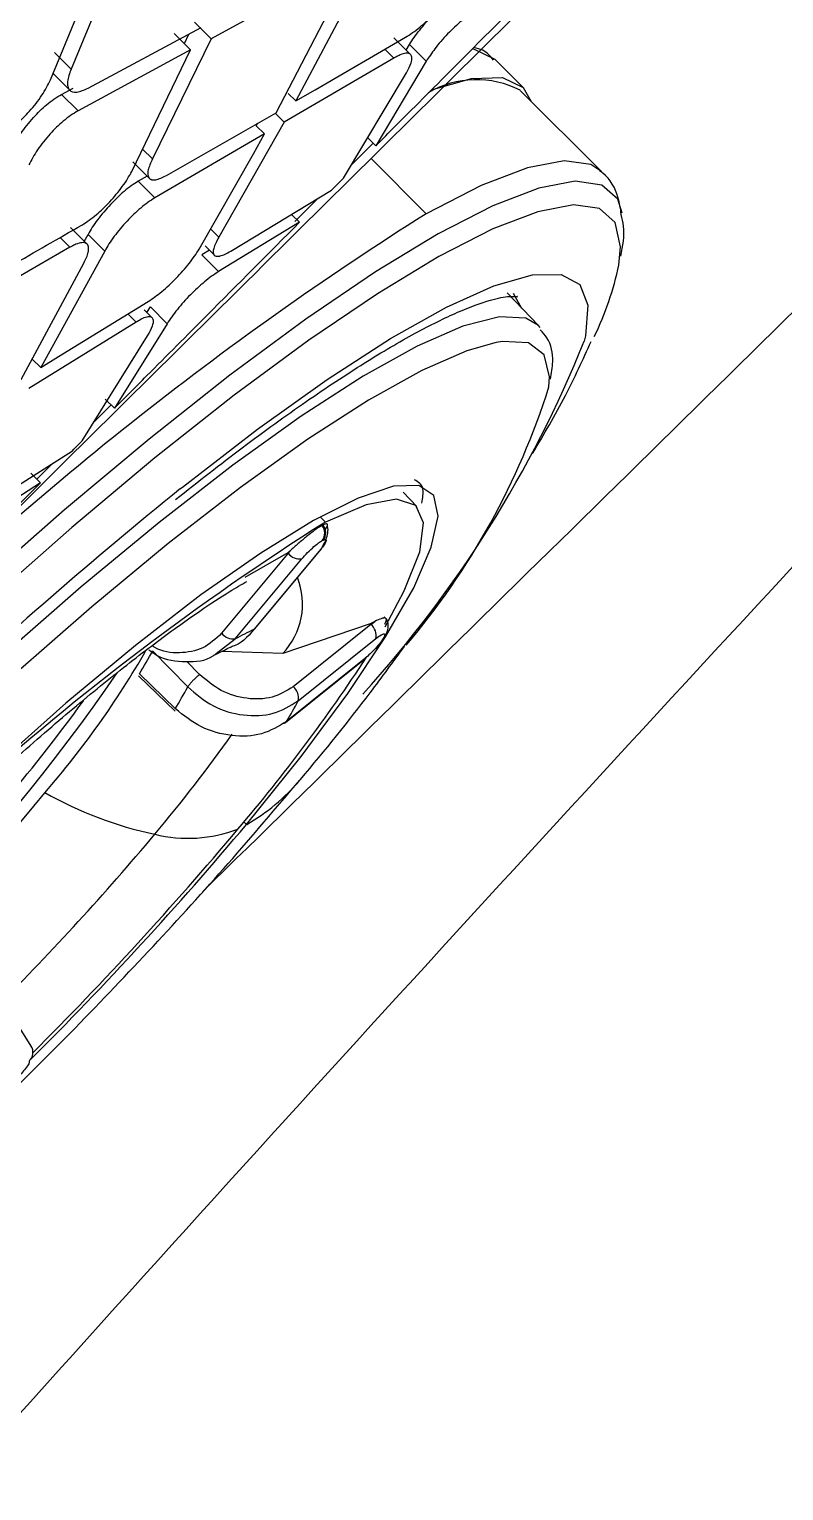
# Model space of a CAD drawing. Extents: x 943 to 1030, y 781 to 934.
# Drawn here: x 953.43 to 954.16, y 874.33 to 875.744 of the extents above; entities that cross this region are included whole.
import ezdxf

# ---------------------------------------------------------------- set-up
doc = ezdxf.new("R2010")
doc.units = 0
doc.header["$MEASUREMENT"] = 0
doc.layers.add('1', color=4, linetype='Continuous')

# ---------------------------------------------------------------- blocks, each defined once
blk = doc.blocks.new('AIRA')
at = {"layer": '1', "color": 3, "linetype": 'Continuous', "lineweight": 25}
for p, q in [((10.273, 72.5295), (10.324, 72.6531)), ((10.3443, 72.6633), (10.293, 72.54)), ((10.536, 72.6281), (10.4285, 72.5693)), ((10.4913, 72.4978), (10.5507, 72.612)), ((10.5711, 72.6231), (10.5106, 72.5091)), ((10.4285, 72.5693), (10.4125, 72.5853)), ((10.3095, 72.5215), (10.4188, 72.5802)), ((10.4285, 72.5693), (10.3717, 72.4531)), ((10.4087, 72.5586), (10.3927, 72.5745)), ((10.4026, 72.5647), (10.407, 72.5738)), ((10.5291, 72.5198), (10.6167, 72.5709)), ((10.6215, 72.5541), (10.6053, 72.5702)), ((10.293, 72.54), (10.277, 72.5559)), ((10.4087, 72.5586), (10.2998, 72.4996)), ((10.3517, 72.4409), (10.4087, 72.5586)), ((10.6052, 72.5506), (10.5966, 72.5592)), ((10.6173, 72.5583), (10.6206, 72.5638)), ((10.6367, 72.5477), (10.6206, 72.5638)), ((10.6052, 72.5506), (10.4993, 72.4886)), ((10.6367, 72.5477), (10.5878, 72.4658)), ((10.7303, 72.5221), (10.7029, 72.5495)), ((10.2756, 72.5357), (10.2917, 72.5196)), ((10.5567, 72.4345), (10.6175, 72.5364)), ((10.2838, 72.5155), (10.2949, 72.5215)), ((10.2998, 72.4996), (10.2838, 72.5155)), ((10.5106, 72.5091), (10.5032, 72.5165)), ((10.5106, 72.5091), (10.5291, 72.5198)), ((10.8061, 72.4408), (10.7275, 72.5194)), ((10.3853, 72.4371), (10.4913, 72.4978)), ((10.4993, 72.4886), (10.4905, 72.4974)), ((10.4993, 72.4886), (10.4359, 72.3773)), ((10.4722, 72.4852), (10.4736, 72.4876)), ((10.4801, 72.4773), (10.4722, 72.4852)), ((10.4801, 72.4773), (10.3741, 72.4154)), ((10.4694, 72.458), (10.4801, 72.4773)), ((10.5878, 72.4658), (10.5803, 72.4733)), ((10.3717, 72.4531), (10.3622, 72.4626)), ((10.4169, 72.3658), (10.4694, 72.458)), ((10.5853, 72.4683), (10.5643, 72.4473)), ((10.3528, 72.4503), (10.3689, 72.4342)), ((10.6366, 72.4), (10.5833, 72.4534)), ((10.3667, 72.4365), (10.358, 72.4314)), ((10.3741, 72.4154), (10.358, 72.4314)), ((10.4475, 72.3638), (10.545, 72.4228)), ((10.5318, 72.4148), (10.5096, 72.3926)), ((10.5141, 72.3918), (10.5064, 72.3994)), ((10.3085, 72.3706), (10.2924, 72.3866)), ((10.4359, 72.3773), (10.428, 72.3853)), ((10.5141, 72.3918), (10.4356, 72.344)), ((10.2918, 72.3675), (10.2823, 72.377)), ((10.3058, 72.3732), (10.3095, 72.38)), ((10.3256, 72.3639), (10.3095, 72.38)), ((10.2918, 72.3675), (10.1865, 72.3065)), ((10.3256, 72.3639), (10.2637, 72.2512)), ((10.4268, 72.3647), (10.4194, 72.3602)), ((10.4356, 72.344), (10.4194, 72.3602)), ((10.4227, 72.3689), (10.4317, 72.3599)), ((10.2448, 72.2395), (10.3055, 72.3523)), ((10.2807, 72.2617), (10.3677, 72.3151)), ((10.7452, 72.2918), (10.7148, 72.3233)), ((10.3559, 72.2952), (10.348, 72.303)), ((10.3716, 72.2992), (10.3638, 72.307)), ((10.3664, 72.3044), (10.3697, 72.3099)), ((10.3697, 72.3099), (10.386, 72.2936)), ((10.3559, 72.2952), (10.2521, 72.231)), ((10.386, 72.2936), (10.3351, 72.2118)), ((10.7468, 72.2898), (10.7452, 72.2918)), ((10.3039, 72.1804), (10.3671, 72.282)), ((10.2637, 72.2512), (10.2555, 72.2593)), ((10.2637, 72.2512), (10.2807, 72.2617)), ((10.3318, 72.215), (10.315, 72.1982)), ((10.3351, 72.2118), (10.3261, 72.2207)), ((10.1976, 72.109), (10.2943, 72.1707)), ((10.2754, 72.1586), (10.2599, 72.1432)), ((10.2634, 72.1396), (10.2542, 72.1489)), ((10.2634, 72.1396), (10.1853, 72.0895)), ((10.6277, 72.1167), (10.6142, 72.1306)), ((10.5391, 72.1017), (10.5341, 72.1068)), ((10.536, 72.0984), (10.5369, 72.0989)), ((10.5344, 72.0751), (10.4699, 71.9977)), ((10.4708, 71.9983), (10.5353, 72.0757)), ((10.5068, 72.0756), (10.5026, 72.0719)), ((10.5031, 72.0714), (10.5068, 72.0756)), ((10.5361, 72.0837), (10.537, 72.0842)), ((10.5031, 72.0714), (10.4387, 71.994)), ((10.4518, 71.9886), (10.5163, 72.066)), ((10.5026, 72.0719), (10.461, 72.0481)), ((10.5026, 72.0719), (10.5031, 72.0714)), ((10.5825, 72.0031), (10.4978, 71.9744)), ((10.5831, 72.0026), (10.508, 71.9423)), ((10.5869, 72.0055), (10.5825, 72.0031)), ((10.5825, 72.0031), (10.5831, 72.0026)), ((10.5831, 72.0026), (10.5869, 72.0055)), ((10.4334, 71.9744), (10.4518, 71.9886)), ((10.5128, 71.9286), (10.5879, 71.9889)), ((10.5955, 71.9899), (10.5949, 71.9889)), ((10.597, 71.9913), (10.5975, 71.9922)), ((10.4059, 71.9421), (10.3718, 71.9771)), ((10.4978, 71.9744), (10.4389, 71.9764)), ((10.4174, 71.9541), (10.405, 71.9668)), ((10.5006, 71.9077), (10.5757, 71.9679)), ((10.5765, 71.9689), (10.5014, 71.9087)), ((10.3584, 71.9528), (10.3937, 71.9185)), ((10.3591, 71.9548), (10.3939, 71.921)), ((10.4629, 71.809), (10.4603, 71.8116)), ((10.2544, 71.5945), (10.2437, 71.6117))]:
    blk.add_line(p, q, dxfattribs=at)
at = {"layer": '1', "color": 3, "linetype": 'Continuous', "lineweight": 25, "flags": 128}
for points in [[(10.6811, 72.5595), (10.683, 72.5592), (10.7029, 72.5495)], [(10.6416, 72.52), (10.6805, 72.531), (10.7104, 72.5318), (10.7303, 72.5221), (10.7383, 72.5086)], [(10.8056, 72.4413), (10.7958, 72.4477), (10.7701, 72.4513), (10.7346, 72.4444), (10.6899, 72.4272), (10.6366, 72.4)], [(10.8263, 72.4004), (10.8219, 72.414), (10.8064, 72.4278), (10.7808, 72.4314), (10.7456, 72.4246), (10.7012, 72.4075), (10.6483, 72.3804), (10.5876, 72.3437), (10.5201, 72.298), (10.4467, 72.2438), (10.3685, 72.182), (10.2866, 72.1135), (10.2022, 72.0393), (10.1166, 71.9605), (10.031, 71.8781), (9.9467, 71.7935), (9.8648, 71.7078), (9.7866, 71.6223), (9.7133, 71.5383), (9.6458, 71.4569)], [(10.823, 72.3503), (10.8246, 72.3681), (10.8195, 72.3916), (10.8043, 72.4052), (10.7792, 72.4087), (10.7446, 72.402), (10.701, 72.3853), (10.649, 72.3587), (10.5894, 72.3226), (10.5231, 72.2777), (10.4509, 72.2245), (10.3741, 72.1638), (10.2937, 72.0965), (10.2108, 72.0236), (10.1267, 71.9461), (10.0426, 71.8652), (9.9598, 71.7821), (9.8794, 71.6979), (9.8026, 71.614), (9.7305, 71.5314), (9.6642, 71.4515)], [(10.399, 72.1342), (10.4007, 72.1355), (10.4733, 72.1915), (10.5409, 72.2397), (10.6021, 72.2793), (10.6562, 72.3097), (10.7022, 72.3303), (10.7394, 72.3409), (10.7672, 72.3412), (10.7852, 72.3314), (10.7931, 72.3115), (10.7908, 72.2818), (10.7896, 72.2767)], [(10.7207, 72.323), (10.7288, 72.3087), (10.7289, 72.3087)], [(10.7452, 72.2918), (10.733, 72.2991), (10.7074, 72.3003), (10.6722, 72.2912), (10.628, 72.2719), (10.5755, 72.2427), (10.5156, 72.204), (10.4495, 72.1566), (10.3781, 72.1012), (10.3027, 72.0389), (10.2247, 71.9706), (10.1452, 71.8976), (10.0658, 71.8211), (9.9878, 71.7424), (9.9125, 71.6628), (9.8411, 71.5838), (9.775, 71.5066)], [(10.7044, 72.2754), (10.6759, 72.2674), (10.6324, 72.2484), (10.5809, 72.2197), (10.5221, 72.1817), (10.4571, 72.1352), (10.387, 72.0808), (10.313, 72.0196), (10.2363, 71.9526), (10.1584, 71.8808), (10.0804, 71.8057), (10.0037, 71.7284), (9.9297, 71.6503), (9.8597, 71.5726), (9.7947, 71.4968)], [(10.7554, 72.2324), (10.756, 72.2422), (10.7509, 72.2636), (10.7356, 72.2751), (10.7104, 72.2763), (10.7044, 72.2754)], [(10.4629, 71.809), (10.5157, 71.8747), (10.5609, 71.9356), (10.5974, 71.9905), (10.6245, 72.0381), (10.6415, 72.0773), (10.6481, 72.1073), (10.6441, 72.1274), (10.6296, 72.1371), (10.605, 72.1363), (10.5707, 72.1249), (10.5275, 72.1032), (10.4765, 72.0717), (10.4187, 72.0311), (10.3554, 71.9823), (10.2881, 71.9264), (10.2183, 71.8646), (10.1474, 71.7984), (10.0772, 71.7291), (10.0091, 71.6584), (9.9447, 71.5878), (9.8855, 71.519)], [(10.5968, 72.0003), (10.6154, 72.035), (10.6303, 72.0729), (10.6341, 72.1008), (10.6265, 72.1178), (10.6078, 72.1237), (10.5785, 72.1183), (10.5391, 72.1017)], [(10.4708, 71.9983), (10.4708, 71.9983), (10.4699, 71.9977)], [(10.597, 71.9913), (10.5962, 71.9901), (10.5949, 71.9889)], [(10.5765, 71.9689), (10.5757, 71.968), (10.5757, 71.9679)]]:
    blk.add_lwpolyline(points, dxfattribs=at)
at = {"layer": '1', "color": 3, "linetype": 'Continuous', "lineweight": 25}
for centre, radius, start, end in [((10.6852, 72.437), 0.0927, 62.8062, 120.197), ((12.3821, 69.6377), 3.2676, 122.2885, 134.571), ((10.5341, 72.411), 0.2952, 333.9409, 348.1453), ((9.7278, 72.7052), 1.145, 317.7364, 338.0224), ((10.0647, 72.4509), 0.7244, 319.7108, 342.4494), ((13.3539, 68.4876), 4.6935, 129.0182, 137.0238), ((11.9462, 69.8847), 2.6258, 122.4024, 141.3939), ((10.5264, 72.091), 0.0121, 323.3053, 37.625), ((10.5273, 72.0914), 0.0121, 323.3053, 37.625), ((10.5332, 72.0774), 0.00261, 296.3808, 347.0545), ((10.5145, 72.0804), 0.0145, 218.3134, 276.9739), ((10.4473, 72.0224), 0.0697, 316.399, 21.5213), ((10.5745, 71.9919), 0.0137, 347.1277, 51.2626), ((10.4501, 72.003), 0.0145, 218.3127, 276.9735), ((10.6096, 71.6972), 0.3313, 114.9234, 118.4275), ((10.5904, 71.9963), 0.00826, 308.5014, 344.4777), ((9.6104, 72.4112), 0.8709, 318.993, 330.159), ((10.0135, 72.1664), 0.4053, 328.5305, 332.1527), ((9.1832, 72.8851), 1.6685, 319.6355, 326.7711), ((8.9067, 72.9314), 1.7318, 304.3034, 325.7118), ((10.0478, 72.132), 0.4053, 328.6296, 332.0534), ((10.4994, 71.9317), 0.0137, 347.128, 51.2635), ((9.0226, 72.8556), 1.5823, 315.5206, 324.1417), ((10.0876, 72.1575), 0.4829, 328.9788, 331.7044), ((10.4983, 71.9106), 0.00366, 270.2487, 328.9838), ((9.1907, 72.7939), 1.5456, 319.9572, 324.4962), ((10.3683, 71.9747), 0.1908, 299.7267, 319.9655), ((8.8936, 72.9495), 1.7662, 303.5134, 321.0734), ((10.4514, 72.1639), 0.3725, 240.4408, 258.0008), ((7.8014, 74.0438), 3.4752, 314.8762, 319.9807), ((7.8698, 73.9751), 3.3752, 314.9918, 319.9763), ((10.4061, 71.9305), 0.1349, 256.2166, 291.0048), ((8.3562, 73.4912), 2.6331, 315.1338, 320.0242), ((10.2444, 71.5885), 0.0117, 314.2752, 31.4224)]:
    blk.add_arc(centre, radius, start, end, dxfattribs=at)
for points, knots in [([(16.7635, 77.6975), (16.438, 77.4073), (15.787, 76.8269), (14.8258, 75.9334), (13.8771, 75.0243), (12.943, 74.0988), (12.0242, 73.1586), (11.1221, 72.2041), (10.236, 71.2375), (9.661, 70.5833), (9.3735, 70.2562)], [0, 0, 0, 0, 0.125, 0.25, 0.375, 0.5, 0.625, 0.75, 0.875, 1, 1, 1, 1]), ([(10.1026, 71.9775), (10.2812, 72.1544), (11.0897, 72.955), (12.3557, 74.2057), (13.5215, 75.3446), (14.2046, 76.0094), (14.6141, 76.4073), (14.9505, 76.7343), (15.1365, 76.9152)], [0, 0, 0, 0, 0.106937, 0.484076, 0.757109, 0.80038, 0.889603, 1, 1, 1, 1]), ([(10.4201, 71.7437), (10.6511, 71.9705), (11.284, 72.5916), (12.3142, 73.6141), (13.51, 74.8099), (14.5376, 75.8454), (15.1639, 76.4835), (15.3958, 76.7198)], [0, 0, 0, 0, 0.138146, 0.378364, 0.618507, 0.858724, 1, 1, 1, 1]), ([(17.9126, 76.6519), (17.5918, 76.4092), (16.9535, 75.9263), (16.0442, 75.1453), (15.1613, 74.3457), (14.3049, 73.5215), (13.474, 72.6841), (12.6644, 71.8362), (11.8848, 70.9679), (11.1301, 70.0685), (10.6622, 69.4397), (10.4269, 69.1234)], [0, 0, 0, 0, 0.113392, 0.225638, 0.337341, 0.448782, 0.560233, 0.669481, 0.778832, 0.888788, 1, 1, 1, 1]), ([(18.3969, 76.174), (18.2652, 76.0854), (17.9989, 75.9062), (17.6017, 75.6241), (17.2018, 75.3284), (16.8001, 75.0184), (16.4085, 74.7031), (15.9602, 74.3274), (15.4514, 73.88), (14.8696, 73.339), (14.355, 72.834), (13.9157, 72.3844), (13.5603, 72.0082), (13.2221, 71.6376), (12.9012, 71.2732), (12.5878, 70.9043), (12.2149, 70.4484), (11.7912, 69.9015), (11.3335, 69.273), (11.0502, 68.8492), (10.9105, 68.6404)], [0, 0, 0, 0, 0.044709, 0.090349, 0.13691, 0.184379, 0.232745, 0.277954, 0.348418, 0.422679, 0.500679, 0.550525, 0.598903, 0.645795, 0.691185, 0.735062, 0.781563, 0.856423, 0.929252, 1, 1, 1, 1]), ([(10.5878, 72.4658), (10.5982, 72.4762), (10.6278, 72.5058), (10.6869, 72.5652), (10.7357, 72.614), (10.7653, 72.6437)], [0, 0, 0, 0, 0.175351, 0.5, 1, 1, 1, 1]), ([(10.6167, 72.5709), (10.6189, 72.5722), (10.6233, 72.5749), (10.6325, 72.5821), (10.6443, 72.5929), (10.6549, 72.605), (10.6621, 72.6146), (10.6647, 72.6191), (10.6661, 72.6214)], [0, 0, 0, 0, 0.133077, 0.260959, 0.500551, 0.743262, 0.869946, 1, 1, 1, 1]), ([(10.6205, 72.5638), (10.6219, 72.566), (10.6247, 72.5705), (10.6319, 72.58), (10.6426, 72.5921), (10.6545, 72.6029), (10.6638, 72.61), (10.6681, 72.6127), (10.6703, 72.6141)], [0, 0, 0, 0, 0.129024, 0.255371, 0.499566, 0.740147, 0.867733, 1, 1, 1, 1]), ([(10.6864, 72.5979), (10.6842, 72.5966), (10.6799, 72.5939), (10.6706, 72.5867), (10.6611, 72.578), (10.6523, 72.5686), (10.6445, 72.5596), (10.6398, 72.552), (10.637, 72.5482), (10.6367, 72.5477)], [0, 0, 0, 0, 0.132194, 0.259725, 0.500252, 0.625117, 0.750524, 0.96896, 1, 1, 1, 1]), ([(10.6175, 72.5364), (10.6193, 72.5399), (10.6222, 72.5454), (10.623, 72.551), (10.6218, 72.5547), (10.6179, 72.5558), (10.6124, 72.5542), (10.6082, 72.5522), (10.6061, 72.551), (10.6053, 72.5507), (10.6052, 72.5506)], [0, 0, 0, 0, 0.215557, 0.349014, 0.499342, 0.709162, 0.862696, 0.959671, 0.995208, 1, 1, 1, 1]), ([(10.7018, 72.5487), (10.6986, 72.5524), (10.6934, 72.5585), (10.6856, 72.5601), (10.6826, 72.5608)], [0, 0, 0, 0, 0.610739, 1, 1, 1, 1]), ([(10.293, 72.54), (10.2915, 72.5358), (10.2892, 72.5292), (10.2896, 72.523), (10.2918, 72.5185), (10.2978, 72.5164), (10.3056, 72.5198), (10.3095, 72.5215)], [0, 0, 0, 0, 0.238548, 0.366971, 0.501203, 0.750423, 1, 1, 1, 1]), ([(10.2257, 72.4768), (10.2282, 72.4783), (10.233, 72.4811), (10.2423, 72.4884), (10.2534, 72.4994), (10.2656, 72.5147), (10.2705, 72.5246), (10.273, 72.5295)], [0, 0, 0, 0, 0.145657, 0.277725, 0.500267, 0.751414, 1, 1, 1, 1]), ([(10.2362, 72.4631), (10.2387, 72.4679), (10.2425, 72.4751), (10.2501, 72.4855), (10.2583, 72.4952), (10.2675, 72.5041), (10.2767, 72.5113), (10.2814, 72.5141), (10.2838, 72.5155)], [0, 0, 0, 0, 0.244827, 0.370923, 0.498981, 0.728007, 0.858738, 1, 1, 1, 1]), ([(10.2998, 72.4996), (10.2974, 72.4982), (10.2928, 72.4954), (10.2835, 72.4882), (10.2744, 72.4793), (10.2662, 72.4696), (10.2585, 72.4592), (10.2547, 72.452), (10.2522, 72.4472)], [0, 0, 0, 0, 0.139452, 0.269376, 0.499784, 0.627877, 0.75425, 1, 1, 1, 1]), ([(10.3035, 72.3891), (10.3058, 72.3906), (10.3102, 72.3933), (10.3194, 72.4006), (10.3308, 72.4115), (10.3411, 72.4239), (10.3479, 72.4339), (10.3504, 72.4386), (10.3517, 72.4409)], [0, 0, 0, 0, 0.136379, 0.265177, 0.499295, 0.745423, 0.871742, 1, 1, 1, 1]), ([(10.3717, 72.4531), (10.37, 72.4493), (10.3674, 72.4432), (10.3671, 72.4375), (10.3681, 72.435), (10.3693, 72.4338), (10.3709, 72.4328), (10.3753, 72.4323), (10.3815, 72.4353), (10.3853, 72.4371)], [0, 0, 0, 0, 0.22948, 0.360047, 0.500911, 0.531781, 0.58382, 0.751012, 1, 1, 1, 1]), ([(10.8254, 72.3992), (10.8246, 72.4047), (10.8226, 72.4186), (10.8143, 72.4349), (10.8057, 72.4407), (10.8046, 72.4413)], [0, 0, 0, 0, 0.367157, 0.926605, 1, 1, 1, 1]), ([(10.358, 72.4314), (10.3558, 72.43), (10.3514, 72.4273), (10.3423, 72.4201), (10.3307, 72.409), (10.3202, 72.3966), (10.3133, 72.3868), (10.3108, 72.3823), (10.3095, 72.38)], [0, 0, 0, 0, 0.134528, 0.26276, 0.499647, 0.747866, 0.873516, 1, 1, 1, 1]), ([(10.545, 72.4228), (10.5472, 72.425), (10.5511, 72.4289), (10.555, 72.4328), (10.5567, 72.4345)], [0, 0, 0, 0, 0.559999, 1, 1, 1, 1]), ([(10.3741, 72.4154), (10.3719, 72.414), (10.3675, 72.4112), (10.3584, 72.404), (10.3468, 72.393), (10.3363, 72.3805), (10.3294, 72.3707), (10.3269, 72.3662), (10.3256, 72.3639)], [0, 0, 0, 0, 0.133923, 0.26192, 0.499443, 0.747817, 0.873529, 1, 1, 1, 1]), ([(10.8248, 72.359), (10.8268, 72.3687), (10.8295, 72.3823), (10.8263, 72.3955), (10.8254, 72.3992)], [0, 0, 0, 0, 0.7196408, 1, 1, 1, 1]), ([(10.1968, 72.3279), (10.2095, 72.3352), (10.2451, 72.3556), (10.2807, 72.376), (10.3035, 72.3891)], [0, 0, 0, 0, 0.35742, 1, 1, 1, 1]), ([(10.3351, 72.2118), (10.3454, 72.2222), (10.3753, 72.2522), (10.4349, 72.3122), (10.4843, 72.3618), (10.5141, 72.3918)], [0, 0, 0, 0, 0.173335, 0.5, 1, 1, 1, 1]), ([(10.3055, 72.3523), (10.3072, 72.356), (10.3099, 72.3619), (10.3102, 72.3675), (10.3087, 72.3713), (10.3044, 72.3726), (10.2986, 72.371), (10.2946, 72.369), (10.2925, 72.3679), (10.292, 72.3676), (10.2918, 72.3675), (10.2918, 72.3675)], [0, 0, 0, 0, 0.225361, 0.356896, 0.500743, 0.715877, 0.870997, 0.96577, 0.990461, 0.999035, 1, 1, 1, 1]), ([(10.4359, 72.3773), (10.4339, 72.3734), (10.4299, 72.3655), (10.4306, 72.3594), (10.4344, 72.3585), (10.4396, 72.3596), (10.4438, 72.3618), (10.4475, 72.3638)], [0, 0, 0, 0, 0.249005, 0.49908, 0.723722, 0.749944, 1, 1, 1, 1]), ([(10.3677, 72.3151), (10.3719, 72.318), (10.3783, 72.3223), (10.3878, 72.3308), (10.3969, 72.3397), (10.4056, 72.3496), (10.4128, 72.3591), (10.4155, 72.3636), (10.4169, 72.3658)], [0, 0, 0, 0, 0.250291, 0.376884, 0.500629, 0.743324, 0.869965, 1, 1, 1, 1]), ([(10.4356, 72.344), (10.4334, 72.3426), (10.4292, 72.3398), (10.42, 72.3326), (10.4082, 72.3217), (10.3974, 72.3096), (10.3902, 72.3002), (10.3874, 72.2958), (10.386, 72.2936)], [0, 0, 0, 0, 0.132555, 0.260266, 0.500713, 0.744653, 0.87094, 1, 1, 1, 1]), ([(10.3942, 72.1236), (10.416, 72.1407), (10.4601, 72.1754), (10.5213, 72.2193), (10.5775, 72.2566), (10.6269, 72.2856), (10.6681, 72.3059), (10.6991, 72.317), (10.7187, 72.3212), (10.7261, 72.3192), (10.7247, 72.3201), (10.7246, 72.3201)], [0, 0, 0, 0, 0.12712, 0.258328, 0.388908, 0.518465, 0.646285, 0.771063, 0.877402, 0.990099, 1, 1, 1, 1]), ([(10.3671, 72.282), (10.369, 72.2854), (10.372, 72.2909), (10.373, 72.2962), (10.372, 72.2998), (10.3683, 72.3007), (10.3626, 72.299), (10.3586, 72.2965), (10.3562, 72.2953), (10.3559, 72.2952)], [0, 0, 0, 0, 0.215825, 0.349189, 0.499284, 0.706911, 0.85973, 0.985573, 1, 1, 1, 1]), ([(10.757, 72.2399), (10.7579, 72.2456), (10.7603, 72.2601), (10.7571, 72.2767), (10.7493, 72.2851), (10.747, 72.2875)], [0, 0, 0, 0, 0.313536, 0.798634, 1, 1, 1, 1]), ([(10.7396, 72.1681), (10.7505, 72.1865), (10.7709, 72.221), (10.7882, 72.2588), (10.7963, 72.2765)], [0, 0, 0, 0, 0.5321024, 1, 1, 1, 1]), ([(10.2943, 72.1707), (10.2961, 72.1725), (10.2993, 72.1758), (10.3025, 72.179), (10.3039, 72.1804)], [0, 0, 0, 0, 0.559999, 1, 1, 1, 1]), ([(10.0826, 71.9573), (10.0929, 71.9678), (10.1231, 71.9982), (10.1833, 72.059), (10.2333, 72.1093), (10.2634, 72.1396)], [0, 0, 0, 0, 0.172072, 0.5, 1, 1, 1, 1]), ([(10.6323, 72.12), (10.6332, 72.125), (10.6353, 72.1368), (10.629, 72.1404), (10.6253, 72.1425)], [0, 0, 0, 0, 0.422775, 1, 1, 1, 1]), ([(10.536, 72.0984), (10.5342, 72.0974), (10.5306, 72.0953), (10.5231, 72.0895), (10.5148, 72.0826), (10.5095, 72.0779), (10.5068, 72.0756)], [0, 0, 0, 0, 0.247558, 0.500834, 0.753648, 1, 1, 1, 1]), ([(10.5362, 72.0778), (10.5372, 72.0796), (10.5395, 72.0836), (10.5413, 72.0899), (10.5419, 72.095), (10.5411, 72.0971), (10.5409, 72.0978)], [0, 0, 0, 0, 0.243461, 0.544792, 0.857266, 1, 1, 1, 1]), ([(10.5389, 72.0944), (10.5391, 72.0946), (10.5408, 72.0965), (10.5415, 72.0987), (10.541, 72.1005), (10.5382, 72.0994), (10.5369, 72.0989)], [0, 0, 0, 0, 0.025131, 0.352226, 0.679855, 1, 1, 1, 1]), ([(10.5163, 72.066), (10.5181, 72.068), (10.5217, 72.0721), (10.5277, 72.0777), (10.5327, 72.0818), (10.535, 72.0831), (10.5361, 72.0837)], [0, 0, 0, 0, 0.2794856, 0.5590017, 0.7794153, 1, 1, 1, 1]), ([(10.537, 72.0842), (10.5381, 72.0846), (10.5402, 72.0853), (10.54, 72.0831), (10.538, 72.0796), (10.5356, 72.0766), (10.5344, 72.0751)], [0, 0, 0, 0, 0.279658, 0.559227, 0.779582, 1, 1, 1, 1]), ([(10.1396, 71.7804), (10.1457, 71.7864), (10.1715, 71.8117), (10.2172, 71.8536), (10.2745, 71.9043), (10.3284, 71.949), (10.377, 71.9869), (10.4166, 72.0152), (10.4462, 72.0345), (10.4579, 72.0412), (10.4632, 72.0442)], [0, 0, 0, 0, 0.047543, 0.198969, 0.349347, 0.49782, 0.643244, 0.784014, 0.902777, 1, 1, 1, 1]), ([(10.5965, 72.0028), (10.5972, 72.0043), (10.5987, 72.0074), (10.5973, 72.0091), (10.5936, 72.0086), (10.5891, 72.0065), (10.5869, 72.0055)], [0, 0, 0, 0, 0.247558, 0.500834, 0.753648, 1, 1, 1, 1]), ([(10.5983, 71.9941), (10.5989, 71.9957), (10.6, 71.999), (10.5999, 72.0036), (10.5986, 72.0075), (10.5969, 72.0092), (10.596, 72.01)], [0, 0, 0, 0, 0.241531, 0.492013, 0.746543, 1, 1, 1, 1]), ([(10.4387, 71.994), (10.433, 71.9887), (10.4215, 71.978), (10.3981, 71.9741), (10.3801, 71.9759), (10.3722, 71.9815), (10.3712, 71.9822)], [0, 0, 0, 0, 0.3180737, 0.6368977, 0.9556526, 1, 1, 1, 1]), ([(10.4699, 71.9977), (10.4637, 71.9904), (10.4574, 71.9831), (10.4485, 71.9812), (10.4485, 71.9812)], [0, 0, 0, 0, 0.995613, 1, 1, 1, 1]), ([(10.5949, 71.9889), (10.5939, 71.9873), (10.5918, 71.9841), (10.5866, 71.9782), (10.5812, 71.9729), (10.5781, 71.9702), (10.5765, 71.9689)], [0, 0, 0, 0, 0.279658, 0.559227, 0.779582, 1, 1, 1, 1]), ([(10.5879, 71.9889), (10.5897, 71.9902), (10.5933, 71.9929), (10.5961, 71.9938), (10.5969, 71.9928), (10.596, 71.9908), (10.5955, 71.9899)], [0, 0, 0, 0, 0.279486, 0.559002, 0.779415, 1, 1, 1, 1]), ([(10.3682, 71.9781), (10.3709, 71.9762), (10.3817, 71.9682), (10.4041, 71.9657), (10.4245, 71.9672), (10.4324, 71.9736), (10.4334, 71.9744)], [0, 0, 0, 0, 0.134836, 0.540304, 0.945801, 1, 1, 1, 1]), ([(10.4322, 71.973), (10.4372, 71.9756), (10.4436, 71.979), (10.4486, 71.9813), (10.4497, 71.9818)], [0, 0, 0, 0, 0.779912, 1, 1, 1, 1]), ([(10.5143, 71.852), (10.5145, 71.8522), (10.539, 71.8807), (10.5734, 71.9238), (10.6047, 71.9664), (10.6157, 71.9813)], [0, 0, 0, 0, 0.004969, 0.651408, 1, 1, 1, 1]), ([(10.413, 71.9502), (10.4122, 71.9495), (10.4106, 71.9479), (10.4085, 71.9456), (10.4069, 71.9435), (10.4062, 71.9426), (10.4059, 71.9421)], [0, 0, 0, 0, 0.259419, 0.518943, 0.768457, 1, 1, 1, 1]), ([(10.4174, 71.9541), (10.4167, 71.9536), (10.4153, 71.9524), (10.4138, 71.951), (10.413, 71.9502)], [0, 0, 0, 0, 0.481432, 1, 1, 1, 1]), ([(10.508, 71.9423), (10.5015, 71.9384), (10.4884, 71.9305), (10.4631, 71.9297), (10.4375, 71.9371), (10.4241, 71.9485), (10.4174, 71.9541)], [0, 0, 0, 0, 0.249775, 0.50014, 0.75045, 1, 1, 1, 1]), ([(10.4059, 71.9421), (10.4138, 71.9354), (10.4296, 71.922), (10.4598, 71.9134), (10.4897, 71.9146), (10.5051, 71.924), (10.5128, 71.9286)], [0, 0, 0, 0, 0.249978, 0.499965, 0.74997, 1, 1, 1, 1]), ([(10.5014, 71.9087), (10.4937, 71.904), (10.4784, 71.8947), (10.4484, 71.8935), (10.4181, 71.9018), (10.402, 71.9146), (10.3939, 71.921)], [0, 0, 0, 0, 0.2500296, 0.5000347, 0.750022, 1, 1, 1, 1]), ([(9.8686, 71.231), (9.8745, 71.2353), (9.9077, 71.2594), (9.9701, 71.3101), (10.0547, 71.3816), (10.1385, 71.4572), (10.2191, 71.5338), (10.2973, 71.6118), (10.373, 71.6912), (10.4462, 71.7716), (10.4915, 71.8251), (10.5143, 71.852)], [0, 0, 0, 0, 0.0269651, 0.1522989, 0.2823483, 0.4052865, 0.5246918, 0.6426354, 0.7605886, 0.8795059, 1, 1, 1, 1]), ([(10.2526, 71.5801), (10.2526, 71.5794), (10.2526, 71.578), (10.2494, 71.5733), (10.2452, 71.5682), (10.242, 71.5649), (10.2404, 71.5633)], [0, 0, 0, 0, 0.279486, 0.559002, 0.779415, 1, 1, 1, 1])]:
    blk.add_open_spline(points, degree=3, knots=knots, dxfattribs=at)

msp = doc.modelspace()

# ---------------------------------------------------------------- block references
at = {"layer": '1'}
msp.add_blockref('AIRA', (943.1775, 803.1658), dxfattribs=at)

doc.saveas('drawing.dxf')
